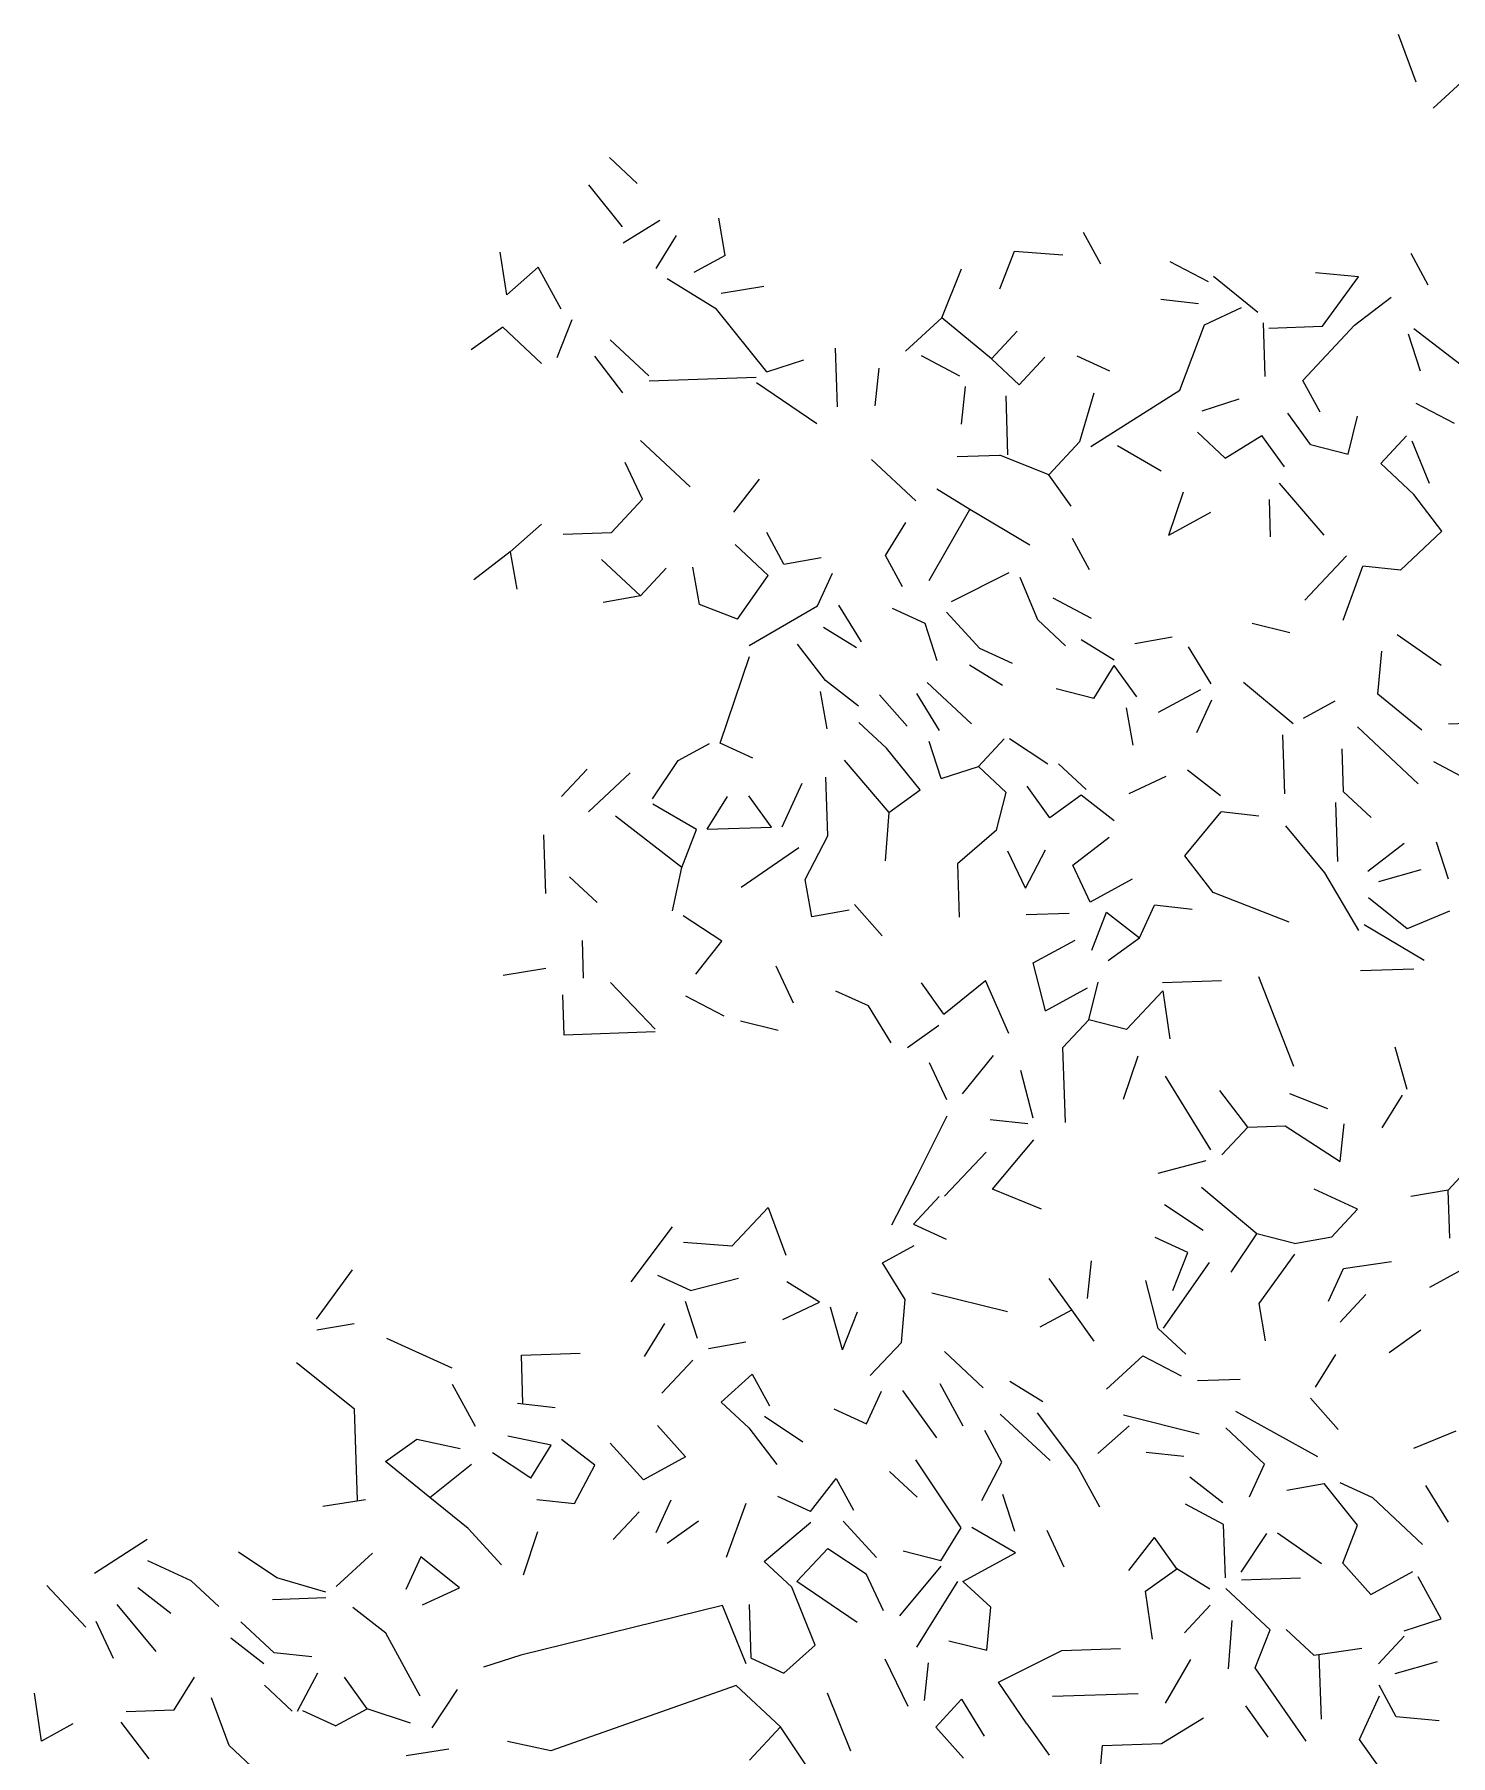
# Model space of a CAD drawing. Header units: inches. Extents: x -241 to -33, y 8 to 217.
# Drawn here: x -239.3 to -186.4, y 140.3 to 204.6 of the extents above; entities that cross this region are included whole.
import ezdxf

# ---------------------------------------------------------------- set-up
doc = ezdxf.new("R2010")
doc.units = ezdxf.units.IN
doc.header["$MEASUREMENT"] = 0
doc.layers.add('cben.net', color=7, linetype='Continuous')

# ---------------------------------------------------------------- blocks, each defined once
blk = doc.blocks.new('A$C18E60CC8')
at = {"layer": 'cben.net', "color": 3, "linetype": 'Continuous'}
for p, q in [((52.82, 194.727), (52.161, 196.507)), ((53.456, 193.749), (54.814, 194.995)), ((22.7, 191.909), (23.732, 190.944)), ((23.188, 189.324), (21.934, 190.884)), ((23.188, 189.324), (21.934, 190.884)), ((23.209, 188.723), (24.58, 189.571)), ((23.209, 188.723), (24.58, 189.571)), ((27.026, 188.254), (26.779, 189.646)), ((27.026, 188.254), (26.779, 189.646)), ((41.045, 187.927), (40.404, 189.106)), ((18.871, 186.777), (18.616, 188.37)), ((18.871, 186.777), (18.616, 188.37)), ((24.441, 187.766), (25.201, 188.992)), ((24.441, 187.766), (25.201, 188.992)), ((37.273, 186.998), (37.826, 188.417)), ((37.826, 188.417), (39.631, 188.278)), ((37.826, 188.417), (39.631, 188.278)), ((37.826, 188.417), (39.631, 188.278)), ((18.871, 186.777), (20.037, 187.817)), ((20.891, 186.246), (20.037, 187.817)), ((27.026, 188.254), (25.845, 187.614)), ((35.109, 185.925), (35.848, 187.751)), ((35.109, 185.925), (35.848, 187.751)), ((45.07, 187.262), (43.643, 188.015)), ((53.278, 187.137), (52.639, 188.318)), ((26.693, 186.24), (24.853, 187.379)), ((26.874, 186.846), (28.464, 187.101)), ((46.908, 186.123), (45.262, 187.469)), ((46.908, 186.123), (45.262, 187.469)), ((50.667, 187.451), (49.061, 187.597)), ((50.667, 187.451), (49.061, 187.597)), ((49.327, 185.605), (50.667, 187.451)), ((49.327, 185.605), (50.667, 187.451)), ((44.696, 186.449), (43.29, 186.601)), ((44.696, 186.449), (43.29, 186.601)), ((44.696, 186.449), (43.29, 186.601)), ((50.526, 185.645), (51.892, 186.693)), ((50.526, 185.645), (51.892, 186.693)), ((20.751, 184.44), (21.302, 185.858)), ((20.751, 184.44), (21.302, 185.858)), ((20.751, 184.44), (21.302, 185.858)), ((28.572, 183.904), (26.693, 186.24)), ((33.75, 184.677), (35.109, 185.925)), ((33.75, 184.677), (35.109, 185.925)), ((36.962, 184.387), (35.109, 185.925)), ((44.923, 185.656), (46.304, 186.302)), ((44.923, 185.656), (46.304, 186.302)), ((44.923, 185.656), (46.304, 186.302)), ((18.712, 185.572), (17.54, 184.731)), ((18.712, 185.572), (20.158, 184.219)), ((18.712, 185.572), (20.158, 184.219)), ((18.712, 185.572), (20.158, 184.219)), ((36.962, 184.387), (37.927, 185.42)), ((36.962, 184.387), (37.927, 185.42)), ((44.006, 183.223), (44.923, 185.656)), ((47.188, 183.732), (47.12, 185.729)), ((47.188, 183.732), (47.12, 185.729)), ((47.329, 185.537), (49.327, 185.605)), ((48.596, 183.58), (50.526, 185.645)), ((52.987, 183.928), (52.54, 185.312)), ((52.987, 183.928), (52.54, 185.312)), ((52.733, 185.521), (54.992, 183.796)), ((52.733, 185.521), (54.992, 183.796)), ((24.175, 183.755), (22.729, 185.105)), ((24.175, 183.755), (22.729, 185.105)), ((24.175, 183.755), (22.729, 185.105)), ((24.175, 183.755), (22.729, 185.105)), ((31.218, 182.591), (31.144, 184.79)), ((31.218, 182.591), (31.144, 184.79)), ((31.218, 182.591), (31.144, 184.79)), ((23.196, 183.12), (22.15, 184.488)), ((23.196, 183.12), (22.15, 184.488)), ((28.572, 183.904), (29.96, 184.349)), ((28.572, 183.904), (29.96, 184.349)), ((32.618, 182.639), (32.77, 184.045)), ((35.784, 183.746), (34.356, 184.499)), ((37.994, 183.42), (36.962, 184.387)), ((37.994, 183.42), (38.959, 184.453)), ((37.994, 183.42), (38.959, 184.453)), ((41.38, 183.935), (40.161, 184.495)), ((41.38, 183.935), (40.161, 184.495)), ((28.18, 183.691), (24.181, 183.556)), ((28.18, 183.691), (24.181, 183.556)), ((30.439, 181.965), (28.187, 183.49)), ((30.439, 181.965), (28.187, 183.49)), ((35.845, 181.946), (35.997, 183.353)), ((40.675, 181.11), (44.006, 183.223)), ((49.237, 182.399), (48.596, 183.58)), ((37.582, 180.806), (37.509, 183.003)), ((40.269, 181.296), (40.807, 183.115)), ((44.832, 182.45), (46.216, 182.899)), ((54.252, 181.97), (52.828, 182.721)), ((48.876, 181.187), (48.036, 182.358)), ((48.876, 181.187), (48.036, 182.358)), ((50.29, 180.833), (50.641, 182.247)), ((50.29, 180.833), (50.641, 182.247)), ((25.717, 179.604), (23.857, 181.342)), ((39.109, 180.057), (40.269, 181.296)), ((39.109, 180.057), (40.269, 181.296)), ((39.109, 180.057), (40.269, 181.296)), ((39.109, 180.057), (40.269, 181.296)), ((45.692, 180.677), (44.659, 181.646)), ((45.692, 180.677), (44.659, 181.646)), ((45.692, 180.677), (44.659, 181.646)), ((45.692, 180.677), (47.064, 181.525)), ((47.904, 180.353), (47.064, 181.525)), ((51.502, 180.474), (52.467, 181.509)), ((53.328, 179.736), (52.676, 181.315)), ((35.684, 180.742), (37.282, 180.795)), ((39.109, 180.057), (37.282, 180.795)), ((43.306, 180.198), (41.673, 181.143)), ((48.876, 181.187), (50.29, 180.833)), ((48.876, 181.187), (50.29, 180.833)), ((23.932, 179.145), (23.284, 180.522)), ((23.932, 179.145), (23.284, 180.522)), ((23.932, 179.145), (23.284, 180.522)), ((34.14, 179.088), (32.487, 180.634)), ((34.14, 179.088), (32.487, 180.634)), ((34.14, 179.088), (32.487, 180.634)), ((39.948, 178.885), (39.109, 180.057)), ((39.948, 178.885), (39.109, 180.057)), ((39.948, 178.885), (39.109, 180.057)), ((52.742, 179.317), (51.502, 180.474)), ((27.35, 178.66), (28.308, 179.892)), ((27.35, 178.66), (28.308, 179.892)), ((36.152, 178.757), (34.924, 179.517)), ((36.152, 178.757), (34.924, 179.517)), ((36.152, 178.757), (34.924, 179.517)), ((43.586, 177.806), (44.134, 179.425)), ((49.391, 177.803), (47.725, 179.747)), ((49.391, 177.803), (47.725, 179.747)), ((49.391, 177.803), (47.725, 179.747)), ((22.773, 177.903), (23.932, 179.145)), ((22.773, 177.903), (23.932, 179.145)), ((22.773, 177.903), (23.932, 179.145)), ((34.64, 176.104), (36.152, 178.757)), ((34.64, 176.104), (36.152, 178.757)), ((34.64, 176.104), (36.152, 178.757)), ((38.397, 177.431), (36.152, 178.757)), ((38.397, 177.431), (36.152, 178.757)), ((47.391, 177.735), (47.344, 179.134)), ((53.789, 177.951), (52.742, 179.317)), ((18.994, 177.177), (20.162, 178.217)), ((18.994, 177.177), (20.162, 178.217)), ((18.994, 177.177), (20.162, 178.217)), ((33.007, 177.048), (33.766, 178.275)), ((43.586, 177.806), (45.159, 178.66)), ((43.586, 177.806), (45.159, 178.66)), ((20.975, 177.843), (22.773, 177.903)), ((28.63, 176.299), (27.391, 177.46)), ((28.63, 176.299), (27.391, 177.46)), ((28.63, 176.299), (27.391, 177.46)), ((28.63, 176.299), (27.391, 177.46)), ((28.63, 176.299), (27.391, 177.46)), ((28.63, 176.299), (27.391, 177.46)), ((29.216, 176.721), (28.575, 177.9)), ((29.216, 176.721), (28.575, 177.9)), ((40.631, 176.506), (39.99, 177.684)), ((40.631, 176.506), (39.99, 177.684)), ((40.631, 176.506), (39.99, 177.684)), ((52.236, 176.497), (53.789, 177.951)), ((52.236, 176.497), (53.789, 177.951)), ((18.994, 177.177), (17.629, 176.129)), ((18.994, 177.177), (17.629, 176.129)), ((18.994, 177.177), (17.629, 176.129)), ((18.994, 177.177), (17.629, 176.129)), ((18.994, 177.177), (19.243, 175.783)), ((23.853, 175.538), (22.407, 176.891)), ((29.216, 176.721), (30.608, 176.968)), ((33.647, 175.869), (33.007, 177.048)), ((33.647, 175.869), (33.007, 177.048)), ((48.673, 175.377), (50.219, 177.03)), ((23.853, 175.538), (24.818, 176.572)), ((23.853, 175.538), (24.818, 176.572)), ((26.065, 175.214), (25.818, 176.607)), ((26.065, 175.214), (25.818, 176.607)), ((27.484, 174.661), (28.63, 176.299)), ((30.469, 175.162), (31.029, 176.382)), ((35.468, 175.331), (37.63, 176.404)), ((38.692, 174.639), (38.038, 176.219)), ((50.098, 174.624), (50.83, 176.651)), ((50.098, 174.624), (50.83, 176.651)), ((50.098, 174.624), (50.83, 176.651)), ((52.236, 176.497), (50.83, 176.651)), ((52.236, 176.497), (50.83, 176.651)), ((23.853, 175.538), (22.46, 175.291)), ((27.484, 174.661), (26.065, 175.214)), ((27.484, 174.661), (26.065, 175.214)), ((27.918, 173.676), (30.469, 175.162)), ((32.115, 173.817), (31.269, 175.19)), ((32.115, 173.817), (31.269, 175.19)), ((34.495, 174.498), (33.274, 175.058)), ((34.495, 174.498), (33.274, 175.058)), ((34.495, 174.498), (33.274, 175.058)), ((36.526, 173.566), (35.281, 174.924)), ((39.263, 175.459), (40.692, 174.706)), ((30.696, 174.37), (31.923, 173.61)), ((30.696, 174.37), (31.923, 173.61)), ((34.94, 173.112), (34.495, 174.498)), ((39.725, 173.674), (38.692, 174.639)), ((39.725, 173.674), (38.692, 174.639)), ((48.113, 174.157), (46.701, 174.509)), ((30.764, 172.372), (29.716, 173.736)), ((30.764, 172.372), (29.716, 173.736)), ((30.764, 172.372), (29.716, 173.736)), ((41.545, 173.135), (40.318, 173.893)), ((41.545, 173.135), (40.318, 173.893)), ((42.325, 173.762), (43.716, 174.009)), ((42.325, 173.762), (43.716, 174.009)), ((42.325, 173.762), (43.716, 174.009)), ((42.325, 173.762), (43.716, 174.009)), ((42.325, 173.762), (43.716, 174.009)), ((45.176, 172.256), (44.33, 173.628)), ((52.119, 174.093), (53.758, 172.947)), ((26.84, 170.037), (27.931, 173.276)), ((26.84, 170.037), (27.931, 173.276)), ((37.374, 172.192), (36.149, 172.952)), ((37.374, 172.192), (36.149, 172.952)), ((37.374, 172.192), (36.149, 172.952)), ((37.745, 173.007), (36.526, 173.566)), ((40.792, 171.707), (41.552, 172.936)), ((42.393, 171.762), (41.552, 172.936)), ((42.393, 171.762), (41.552, 172.936)), ((42.393, 171.762), (41.552, 172.936)), ((51.392, 171.866), (51.539, 173.472)), ((51.392, 171.866), (51.539, 173.472)), ((51.392, 171.866), (51.539, 173.472)), ((51.392, 171.866), (51.539, 173.472)), ((31.998, 171.411), (30.764, 172.372)), ((31.998, 171.411), (30.764, 172.372)), ((36.222, 170.755), (34.568, 172.299)), ((48.228, 170.759), (46.375, 172.297)), ((48.228, 170.759), (46.375, 172.297)), ((48.228, 170.759), (46.375, 172.297)), ((30.824, 170.572), (30.577, 171.964)), ((33.823, 170.673), (32.783, 171.839)), ((33.823, 170.673), (32.783, 171.839)), ((33.823, 170.673), (32.783, 171.839)), ((35.028, 170.513), (34.182, 171.885)), ((40.792, 171.707), (39.379, 172.061)), ((40.792, 171.707), (39.379, 172.061)), ((40.792, 171.707), (39.379, 172.061)), ((43.209, 171.191), (44.782, 172.044)), ((43.209, 171.191), (44.782, 172.044)), ((44.637, 170.438), (45.196, 171.656)), ((53.04, 170.522), (51.392, 171.866)), ((42.252, 169.957), (42.004, 171.348)), ((48.622, 170.971), (49.801, 171.612)), ((48.622, 170.971), (49.801, 171.612)), ((48.622, 170.971), (49.801, 171.612)), ((48.622, 170.971), (49.801, 171.612)), ((48.622, 170.971), (49.801, 171.612)), ((48.622, 170.971), (49.801, 171.612)), ((33.051, 169.847), (32.018, 170.812)), ((33.051, 169.847), (32.018, 170.812)), ((52.906, 168.516), (50.634, 170.64)), ((52.906, 168.516), (50.634, 170.64)), ((52.906, 168.516), (50.634, 170.64)), ((52.906, 168.516), (50.634, 170.64)), ((54.033, 170.755), (55.43, 170.803)), ((54.033, 170.755), (55.43, 170.803)), ((25.261, 169.382), (26.44, 170.023)), ((28.059, 169.477), (26.84, 170.037)), ((28.059, 169.477), (26.84, 170.037)), ((34.303, 168.289), (33.051, 169.847)), ((35.089, 168.713), (34.644, 170.099)), ((35.089, 168.713), (34.644, 170.099)), ((36.476, 169.162), (37.441, 170.195)), ((36.476, 169.162), (37.441, 170.195)), ((39.075, 169.25), (37.641, 170.202)), ((39.075, 169.25), (37.641, 170.202)), ((47.917, 168.146), (47.842, 170.347)), ((50.114, 168.221), (50.061, 169.821)), ((50.114, 168.221), (50.061, 169.821)), ((50.114, 168.221), (50.061, 169.821)), ((24.309, 167.95), (25.261, 169.382)), ((24.309, 167.95), (25.261, 169.382)), ((24.309, 167.95), (25.261, 169.382)), ((24.309, 167.95), (25.261, 169.382)), ((24.309, 167.95), (25.261, 169.382)), ((31.465, 169.393), (33.131, 167.448)), ((31.465, 169.393), (33.131, 167.448)), ((35.089, 168.713), (36.476, 169.162)), ((37.509, 168.197), (36.476, 169.162)), ((40.507, 168.298), (39.474, 169.263)), ((40.507, 168.298), (39.474, 169.263)), ((40.507, 168.298), (39.474, 169.263)), ((56.331, 167.829), (53.48, 169.334)), ((20.905, 168.036), (21.87, 169.069)), ((20.905, 168.036), (21.87, 169.069)), ((21.923, 167.468), (23.476, 168.922)), ((21.923, 167.468), (23.476, 168.922)), ((21.923, 167.468), (23.476, 168.922)), ((29.147, 166.912), (29.892, 168.538)), ((30.861, 166.571), (30.786, 168.77)), ((42.112, 168.149), (43.491, 168.798)), ((45.518, 168.065), (44.286, 169.025)), ((45.518, 168.065), (44.286, 169.025)), ((45.518, 168.065), (44.286, 169.025)), ((26.349, 166.816), (27.107, 168.045)), ((28.748, 166.899), (27.907, 168.073)), ((33.131, 167.448), (34.303, 168.289)), ((37.156, 166.783), (37.509, 168.197)), ((39.142, 167.249), (38.302, 168.422)), ((40.314, 168.089), (39.142, 167.249)), ((41.547, 167.131), (40.314, 168.089)), ((41.547, 167.131), (40.314, 168.089)), ((49.902, 165.612), (49.828, 167.813)), ((49.902, 165.612), (49.828, 167.813)), ((49.902, 165.612), (49.828, 167.813)), ((49.902, 165.612), (49.828, 167.813)), ((51.147, 167.256), (50.114, 168.221)), ((25.397, 165.385), (22.93, 167.303)), ((25.397, 165.385), (22.93, 167.303)), ((25.397, 165.385), (22.93, 167.303)), ((25.95, 166.804), (24.316, 167.75)), ((33.131, 167.448), (32.992, 165.643)), ((44.193, 165.82), (45.538, 167.465)), ((46.945, 167.313), (45.538, 167.465)), ((46.945, 167.313), (45.538, 167.465)), ((20.327, 164.414), (20.253, 166.611)), ((20.327, 164.414), (20.253, 166.611)), ((25.397, 165.385), (25.95, 166.804)), ((26.349, 166.816), (28.748, 166.899)), ((26.349, 166.816), (28.748, 166.899)), ((26.349, 166.816), (28.748, 166.899)), ((26.349, 166.816), (28.748, 166.899)), ((26.349, 166.816), (28.748, 166.899)), ((30.013, 164.94), (30.861, 166.571)), ((30.013, 164.94), (30.861, 166.571)), ((30.013, 164.94), (30.861, 166.571)), ((37.156, 166.783), (35.696, 165.533)), ((40.003, 165.478), (41.367, 166.525)), ((49.417, 165.196), (47.957, 166.948)), ((49.417, 165.196), (47.957, 166.948)), ((27.623, 164.659), (29.773, 166.133)), ((38.231, 164.619), (37.582, 165.996)), ((38.231, 164.619), (37.582, 165.996)), ((38.231, 164.619), (37.582, 165.996)), ((38.231, 164.619), (37.582, 165.996)), ((38.231, 164.619), (37.582, 165.996)), ((38.231, 164.619), (38.983, 166.044)), ((51.015, 165.251), (52.381, 166.296)), ((51.015, 165.251), (52.381, 166.296)), ((51.015, 165.251), (52.381, 166.296)), ((54.029, 164.951), (53.58, 166.337)), ((54.029, 164.951), (53.58, 166.337)), ((25.051, 163.773), (25.397, 165.385)), ((35.696, 165.533), (35.764, 163.533)), ((35.696, 165.533), (35.764, 163.533)), ((35.696, 165.533), (35.764, 163.533)), ((40.648, 164.099), (40.003, 165.478)), ((45.24, 164.454), (44.193, 165.82)), ((45.24, 164.454), (44.193, 165.82)), ((51.429, 164.863), (53.015, 165.319)), ((51.429, 164.863), (53.015, 165.319)), ((22.238, 164.079), (21.205, 165.044)), ((30.262, 163.55), (30.013, 164.94)), ((42.22, 164.952), (40.648, 164.099)), ((42.22, 164.952), (40.648, 164.099)), ((50.691, 163.037), (49.417, 165.196)), ((50.691, 163.037), (49.417, 165.196)), ((50.691, 163.037), (49.417, 165.196)), ((32.886, 162.838), (31.846, 164.002)), ((32.886, 162.838), (31.846, 164.002)), ((42.493, 162.761), (43.054, 163.982)), ((44.46, 163.826), (43.054, 163.982)), ((44.46, 163.826), (43.054, 163.982)), ((48.078, 163.35), (45.24, 164.454)), ((48.078, 163.35), (45.24, 164.454)), ((48.078, 163.35), (45.24, 164.454)), ((48.078, 163.35), (45.24, 164.454)), ((48.078, 163.35), (45.24, 164.454)), ((48.078, 163.35), (45.24, 164.454)), ((48.078, 163.35), (45.24, 164.454)), ((52.489, 163.098), (51.05, 164.251)), ((52.489, 163.098), (51.05, 164.251)), ((26.891, 162.634), (25.457, 163.586)), ((31.653, 163.795), (30.262, 163.55)), ((31.653, 163.795), (30.262, 163.55)), ((31.653, 163.795), (30.262, 163.55)), ((39.862, 163.672), (38.264, 163.618)), ((40.708, 162.301), (41.261, 163.718)), ((41.261, 163.718), (42.493, 162.761)), ((54.069, 163.753), (52.489, 163.098)), ((21.735, 161.259), (21.687, 162.658)), ((21.735, 161.259), (21.687, 162.658)), ((21.735, 161.259), (21.687, 162.658)), ((38.524, 161.825), (40.096, 162.68)), ((41.323, 161.92), (42.493, 162.761)), ((41.323, 161.92), (42.493, 162.761)), ((41.323, 161.92), (42.493, 162.761)), ((53.128, 161.92), (50.883, 163.246)), ((53.128, 161.92), (50.883, 163.246)), ((53.128, 161.92), (50.883, 163.246)), ((25.931, 161.4), (26.891, 162.634)), ((20.321, 161.613), (18.728, 161.358)), ((20.321, 161.613), (18.728, 161.358)), ((29.57, 160.323), (28.923, 161.702)), ((29.57, 160.323), (28.923, 161.702)), ((38.985, 160.04), (38.524, 161.825)), ((50.742, 161.537), (52.74, 161.605)), ((50.742, 161.537), (52.74, 161.605)), ((50.742, 161.537), (52.74, 161.605)), ((24.401, 159.348), (22.74, 161.093)), ((24.401, 159.348), (22.74, 161.093)), ((32.375, 160.219), (31.155, 160.776)), ((32.375, 160.219), (31.155, 160.776)), ((32.375, 160.219), (31.155, 160.776)), ((32.375, 160.219), (31.155, 160.776)), ((35.187, 159.911), (34.347, 161.085)), ((35.187, 159.911), (36.746, 161.166)), ((37.614, 159.194), (36.746, 161.166)), ((38.985, 160.04), (40.556, 160.895)), ((38.985, 160.04), (40.556, 160.895)), ((40.596, 159.695), (40.95, 161.107)), ((42.01, 159.342), (43.361, 160.789)), ((42.01, 159.342), (43.361, 160.789)), ((43.352, 161.089), (45.551, 161.164)), ((43.352, 161.089), (45.551, 161.164)), ((43.352, 161.089), (45.551, 161.164)), ((43.352, 161.089), (45.551, 161.164)), ((43.352, 161.089), (45.551, 161.164)), ((43.352, 161.089), (45.551, 161.164)), ((43.361, 160.789), (43.621, 158.996)), ((43.361, 160.789), (43.621, 158.996)), ((48.261, 157.954), (46.946, 161.309)), ((21.006, 159.133), (20.955, 160.633)), ((26.986, 159.836), (25.558, 160.587)), ((33.223, 158.846), (32.375, 160.219)), ((33.223, 158.846), (32.375, 160.219)), ((33.223, 158.846), (32.375, 160.219)), ((29.004, 159.304), (27.59, 159.655)), ((29.004, 159.304), (27.59, 159.655)), ((33.827, 158.666), (35.001, 159.507)), ((33.827, 158.666), (35.001, 159.507)), ((39.631, 158.663), (40.596, 159.695)), ((39.631, 158.663), (40.596, 159.695)), ((42.01, 159.342), (40.596, 159.695)), ((24.404, 159.247), (21.006, 159.133)), ((35.889, 156.934), (37.04, 158.373)), ((35.889, 156.934), (37.04, 158.373)), ((35.889, 156.934), (37.04, 158.373)), ((39.727, 155.865), (39.631, 158.663)), ((39.727, 155.865), (39.631, 158.663)), ((39.727, 155.865), (39.631, 158.663)), ((39.727, 155.865), (39.631, 158.663)), ((39.727, 155.865), (39.631, 158.663)), ((39.727, 155.865), (39.631, 158.663)), ((41.896, 156.736), (42.444, 158.357)), ((52.491, 157.094), (52.039, 158.681)), ((35.295, 156.714), (34.647, 158.093)), ((35.295, 156.714), (34.647, 158.093)), ((38.52, 156.024), (38.058, 157.809)), ((38.52, 156.024), (38.058, 157.809)), ((38.52, 156.024), (38.058, 157.809)), ((45.163, 154.847), (43.469, 157.59)), ((45.163, 154.847), (43.469, 157.59)), ((46.536, 155.693), (45.489, 157.059)), ((46.536, 155.693), (45.489, 157.059)), ((46.536, 155.693), (45.489, 157.059)), ((48.093, 156.945), (49.514, 156.394)), ((52.299, 156.888), (51.539, 155.662)), ((52.299, 156.888), (51.539, 155.662)), ((52.299, 156.888), (51.539, 155.662)), ((34.191, 153.876), (35.316, 156.114)), ((34.191, 153.876), (35.316, 156.114)), ((34.191, 153.876), (35.316, 156.114)), ((38.326, 155.817), (36.921, 155.969)), ((38.326, 155.817), (36.921, 155.969)), ((45.571, 154.66), (46.536, 155.693)), ((45.571, 154.66), (46.536, 155.693)), ((46.536, 155.693), (47.935, 155.74)), ((46.536, 155.693), (47.935, 155.74)), ((47.935, 155.74), (49.982, 154.409)), ((49.982, 154.409), (50.134, 155.815)), ((49.982, 154.409), (50.134, 155.815)), ((37.009, 153.371), (38.547, 155.224)), ((37.009, 153.371), (38.547, 155.224)), ((35.217, 153.111), (36.762, 154.763)), ((35.217, 153.111), (36.762, 154.763)), ((43.193, 153.979), (44.978, 154.44)), ((43.193, 153.979), (44.978, 154.44)), ((43.193, 153.979), (44.978, 154.44)), ((54.02, 153.344), (55.371, 154.792)), ((33.25, 152.042), (34.191, 153.876)), ((35.017, 153.104), (34.05, 152.069)), ((38.835, 152.631), (37.009, 153.371)), ((38.835, 152.631), (37.009, 153.371)), ((46.871, 151.703), (44.811, 153.435)), ((46.871, 151.703), (44.811, 153.435)), ((50.641, 152.629), (49.016, 153.375)), ((50.641, 152.629), (49.016, 153.375)), ((54.02, 153.344), (52.626, 153.098)), ((54.02, 153.344), (52.626, 153.098)), ((54.08, 151.545), (54.02, 153.344)), ((54.08, 151.545), (54.02, 153.344)), ((54.08, 151.545), (54.02, 153.344)), ((54.08, 151.545), (54.02, 153.344)), ((27.275, 151.241), (28.627, 152.686)), ((27.275, 151.241), (28.627, 152.686)), ((28.627, 152.686), (29.288, 150.908)), ((28.627, 152.686), (29.288, 150.908)), ((44.866, 151.835), (43.433, 152.787)), ((44.866, 151.835), (43.433, 152.787)), ((44.866, 151.835), (43.433, 152.787)), ((44.866, 151.835), (43.433, 152.787)), ((44.866, 151.835), (43.433, 152.787)), ((44.866, 151.835), (43.433, 152.787)), ((44.866, 151.835), (43.433, 152.787)), ((49.677, 151.597), (50.641, 152.629)), ((23.516, 149.912), (25.049, 151.967)), ((23.516, 149.912), (25.049, 151.967)), ((34.05, 152.069), (35.272, 151.511)), ((34.05, 152.069), (35.272, 151.511)), ((34.05, 152.069), (35.272, 151.511)), ((27.275, 151.241), (25.47, 151.379)), ((27.275, 151.241), (25.47, 151.379)), ((32.899, 150.63), (34.078, 151.271)), ((44.293, 151.014), (43.074, 151.575)), ((45.919, 150.269), (46.871, 151.703)), ((48.283, 151.349), (46.871, 151.703)), ((48.283, 151.349), (46.871, 151.703)), ((48.283, 151.349), (46.871, 151.703)), ((48.283, 151.349), (49.677, 151.597)), ((48.283, 151.349), (49.677, 151.597)), ((33.746, 149.257), (32.899, 150.63)), ((33.746, 149.257), (32.899, 150.63)), ((40.549, 149.288), (40.701, 150.694)), ((43.387, 148.184), (45.106, 150.641)), ((43.74, 149.595), (44.293, 151.014)), ((43.74, 149.595), (44.293, 151.014)), ((43.74, 149.595), (44.293, 151.014)), ((46.959, 149.105), (48.296, 150.95)), ((46.959, 149.105), (48.296, 150.95)), ((50.116, 150.412), (51.909, 150.672)), ((11.759, 148.515), (13.098, 150.361)), ((11.759, 148.515), (13.098, 150.361)), ((25.73, 149.588), (24.51, 150.146)), ((25.73, 149.588), (24.51, 150.146)), ((25.73, 149.588), (27.515, 150.048)), ((25.73, 149.588), (27.515, 150.048)), ((30.547, 149.149), (29.321, 149.908)), ((30.547, 149.149), (29.321, 149.908)), ((39.963, 148.868), (39.122, 150.04)), ((39.963, 148.868), (39.122, 150.04)), ((43.189, 148.176), (42.726, 149.962)), ((43.189, 148.176), (42.726, 149.962)), ((43.189, 148.176), (42.726, 149.962)), ((49.557, 149.193), (50.116, 150.412)), ((49.557, 149.193), (50.116, 150.412)), ((49.557, 149.193), (50.116, 150.412)), ((49.557, 149.193), (50.116, 150.412)), ((53.34, 149.72), (54.521, 150.361)), ((53.34, 149.72), (54.521, 150.361)), ((53.34, 149.72), (54.521, 150.361)), ((53.34, 149.72), (54.521, 150.361)), ((53.34, 149.72), (54.521, 150.361)), ((53.34, 149.72), (54.521, 150.361)), ((25.99, 147.795), (25.545, 149.182)), ((25.99, 147.795), (25.545, 149.182)), ((29.169, 148.504), (30.547, 149.149)), ((29.169, 148.504), (30.547, 149.149)), ((33.6, 147.653), (33.746, 149.257)), ((33.6, 147.653), (33.746, 149.257)), ((37.564, 148.788), (34.739, 149.493)), ((37.564, 148.788), (34.739, 149.493)), ((37.564, 148.788), (34.739, 149.493)), ((49.982, 148.405), (50.949, 149.44)), ((49.982, 148.405), (50.949, 149.44)), ((49.982, 148.405), (50.949, 149.44)), ((31.408, 147.378), (30.954, 148.964)), ((31.408, 147.378), (31.961, 148.797)), ((31.408, 147.378), (31.961, 148.797)), ((38.784, 148.228), (39.963, 148.868)), ((38.784, 148.228), (39.963, 148.868)), ((40.803, 147.695), (39.963, 148.868)), ((40.803, 147.695), (39.963, 148.868)), ((47.205, 147.711), (46.959, 149.105)), ((47.205, 147.711), (46.959, 149.105)), ((11.772, 148.116), (13.165, 148.363)), ((24.012, 147.127), (24.772, 148.356)), ((24.012, 147.127), (24.772, 148.356)), ((44.222, 147.211), (43.189, 148.176)), ((44.222, 147.211), (43.189, 148.176)), ((44.222, 147.211), (43.189, 148.176)), ((52.996, 148.107), (51.823, 147.266)), ((52.996, 148.107), (51.823, 147.266)), ((52.996, 148.107), (51.823, 147.266)), ((16.824, 146.686), (14.383, 147.803)), ((19.409, 147.173), (21.606, 147.248)), ((19.409, 147.173), (21.606, 147.248)), ((19.409, 147.173), (21.606, 147.248)), ((19.409, 147.173), (21.606, 147.248)), ((27.795, 147.656), (26.404, 147.409)), ((27.795, 147.656), (26.404, 147.409)), ((32.441, 146.411), (33.6, 147.653)), ((36.658, 145.953), (35.213, 147.307)), ((36.658, 145.953), (35.213, 147.307)), ((36.658, 145.953), (35.213, 147.307)), ((36.658, 145.953), (35.213, 147.307)), ((13.173, 145.161), (11.012, 146.891)), ((19.47, 145.373), (19.409, 147.173)), ((24.659, 145.75), (25.818, 146.99)), ((41.263, 145.909), (42.621, 147.156)), ((41.263, 145.909), (42.621, 147.156)), ((41.263, 145.909), (42.621, 147.156)), ((42.621, 147.156), (44.046, 146.404)), ((42.621, 147.156), (44.046, 146.404)), ((49.065, 145.974), (49.825, 147.198)), ((17.697, 144.514), (16.844, 146.085)), ((17.697, 144.514), (16.844, 146.085)), ((26.871, 145.422), (28.035, 146.462)), ((26.871, 145.422), (28.035, 146.462)), ((28.035, 146.462), (28.676, 145.285)), ((28.035, 146.462), (28.676, 145.285)), ((35.907, 144.529), (35.052, 146.1)), ((35.907, 144.529), (35.052, 146.1)), ((35.907, 144.529), (35.052, 146.1)), ((38.879, 145.43), (37.65, 146.188)), ((44.654, 146.224), (46.252, 146.277)), ((44.654, 146.224), (46.252, 146.277)), ((20.674, 145.214), (19.268, 145.366)), ((27.903, 144.457), (26.871, 145.422)), ((27.903, 144.457), (26.871, 145.422)), ((27.903, 144.457), (26.871, 145.422)), ((27.903, 144.457), (26.871, 145.422)), ((27.903, 144.457), (26.871, 145.422)), ((32.302, 144.606), (32.862, 145.825)), ((32.302, 144.606), (32.862, 145.825)), ((34.92, 144.093), (33.66, 145.853)), ((34.92, 144.093), (33.66, 145.853)), ((34.92, 144.093), (33.66, 145.853)), ((34.92, 144.093), (33.66, 145.853)), ((34.92, 144.093), (33.66, 145.853)), ((49.918, 144.401), (48.878, 145.567)), ((13.286, 141.764), (13.173, 145.161)), ((13.286, 141.764), (13.173, 145.161)), ((13.286, 141.764), (13.173, 145.161)), ((13.286, 141.764), (13.173, 145.161)), ((29.923, 143.925), (28.491, 144.879)), ((29.923, 143.925), (28.491, 144.879)), ((29.923, 143.925), (28.491, 144.879)), ((31.082, 145.166), (32.302, 144.606)), ((39.152, 143.236), (37.293, 144.974)), ((40.159, 143.071), (38.69, 145.021)), ((40.159, 143.071), (38.69, 145.021)), ((44.722, 144.225), (41.896, 144.93)), ((44.722, 144.225), (41.896, 144.93)), ((44.722, 144.225), (41.896, 144.93)), ((44.722, 144.225), (41.896, 144.93)), ((49.153, 143.375), (46.095, 145.073)), ((49.153, 143.375), (46.095, 145.073)), ((49.153, 143.375), (46.095, 145.073)), ((14.339, 143.199), (15.511, 144.04)), ((14.339, 143.199), (15.511, 144.04)), ((15.511, 144.04), (17.124, 143.694)), ((15.511, 144.04), (17.124, 143.694)), ((15.511, 144.04), (17.124, 143.694)), ((15.511, 144.04), (17.124, 143.694)), ((20.522, 143.809), (18.909, 144.153)), ((20.522, 143.809), (18.909, 144.153)), ((20.522, 143.809), (18.909, 144.153)), ((20.522, 143.809), (18.909, 144.153)), ((22.148, 143.064), (20.914, 144.022)), ((22.148, 143.064), (20.914, 144.022)), ((24.5, 144.542), (25.538, 143.377)), ((24.5, 144.542), (25.538, 143.377)), ((27.903, 144.457), (28.951, 143.091)), ((27.903, 144.457), (28.951, 143.091)), ((37.354, 143.176), (36.713, 144.357)), ((37.354, 143.176), (36.713, 144.357)), ((37.354, 143.176), (36.713, 144.357)), ((40.944, 143.496), (42.109, 144.538)), ((47.161, 143.108), (45.714, 144.459)), ((47.161, 143.108), (45.714, 144.459)), ((52.744, 143.696), (54.324, 144.349)), ((52.744, 143.696), (54.324, 144.349)), ((19.763, 142.582), (18.329, 143.533)), ((19.763, 142.582), (20.522, 143.809)), ((19.763, 142.582), (20.522, 143.809)), ((23.969, 142.524), (22.72, 143.882)), ((23.969, 142.524), (22.72, 143.882)), ((23.969, 142.524), (22.72, 143.882)), ((25.538, 143.377), (23.969, 142.524)), ((25.538, 143.377), (23.969, 142.524)), ((25.538, 143.377), (23.969, 142.524)), ((42.744, 143.557), (44.149, 143.405)), ((15.987, 141.855), (14.339, 143.199)), ((15.987, 141.855), (14.339, 143.199)), ((15.987, 141.855), (14.339, 143.199)), ((15.987, 141.855), (14.339, 143.199)), ((15.987, 141.855), (14.339, 143.199)), ((15.987, 141.855), (17.543, 143.108)), ((21.396, 141.636), (22.148, 143.064)), ((34.195, 141.868), (33.162, 142.835)), ((34.195, 141.868), (33.162, 142.835)), ((35.836, 140.724), (34.147, 143.267)), ((36.601, 141.751), (37.354, 143.176)), ((36.601, 141.751), (37.354, 143.176)), ((41.012, 141.498), (40.159, 143.071)), ((46.602, 141.887), (47.161, 143.108)), ((46.602, 141.887), (47.161, 143.108)), ((30.212, 141.334), (31.17, 142.568)), ((30.212, 141.334), (31.17, 142.568)), ((30.212, 141.334), (31.17, 142.568)), ((31.17, 142.568), (31.809, 141.387)), ((31.17, 142.568), (31.809, 141.387)), ((31.17, 142.568), (31.809, 141.387)), ((45.61, 141.654), (44.376, 142.612)), ((45.61, 141.654), (44.376, 142.612)), ((45.61, 141.654), (44.376, 142.612)), ((47.994, 142.136), (49.385, 142.383)), ((50.64, 140.823), (49.385, 142.383)), ((50.64, 140.823), (49.385, 142.383)), ((50.64, 140.823), (49.385, 142.383)), ((50.64, 140.823), (49.385, 142.383)), ((50.64, 140.823), (49.385, 142.383)), ((51.205, 141.843), (49.986, 142.403)), ((51.205, 141.843), (49.986, 142.403)), ((54.038, 140.938), (53.192, 142.311)), ((13.586, 141.773), (11.995, 141.519)), ((17.424, 140.702), (15.987, 141.855)), ((17.424, 140.702), (15.987, 141.855)), ((19.99, 141.788), (21.396, 141.636)), ((19.99, 141.788), (21.396, 141.636)), ((19.99, 141.788), (21.396, 141.636)), ((19.99, 141.788), (21.396, 141.636)), ((24.994, 141.758), (24.434, 140.539)), ((27.067, 139.627), (27.799, 141.652)), ((30.212, 141.334), (28.991, 141.892)), ((30.212, 141.334), (28.991, 141.892)), ((37.841, 140.59), (37.394, 141.976)), ((37.841, 140.59), (37.394, 141.976)), ((37.841, 140.59), (37.394, 141.976)), ((37.841, 140.59), (37.394, 141.976)), ((45.635, 140.854), (44.209, 141.606)), ((53.064, 140.105), (51.205, 141.843)), ((22.842, 140.286), (23.807, 141.319)), ((24.849, 140.153), (26.021, 140.991)), ((28.473, 139.473), (30.225, 140.934)), ((28.473, 139.473), (30.225, 140.934)), ((32.67, 139.616), (31.425, 140.975)), ((32.67, 139.616), (31.425, 140.975)), ((32.67, 139.616), (31.425, 140.975)), ((32.67, 139.616), (31.425, 140.975)), ((32.67, 139.616), (31.425, 140.975)), ((45.703, 138.856), (45.635, 140.854)), ((45.703, 138.856), (45.635, 140.854)), ((50.087, 139.406), (50.64, 140.823)), ((3.474, 139.03), (5.433, 140.297)), ((3.474, 139.03), (5.433, 140.297)), ((18.671, 139.343), (17.424, 140.702)), ((19.484, 138.97), (20.03, 140.59)), ((19.484, 138.97), (20.03, 140.59)), ((19.484, 138.97), (20.03, 140.59)), ((19.484, 138.97), (20.03, 140.59)), ((19.484, 138.97), (20.03, 140.59)), ((35.076, 139.497), (35.836, 140.724)), ((35.076, 139.497), (35.836, 140.724)), ((35.076, 139.497), (35.836, 140.724)), ((37.866, 139.79), (36.233, 140.739)), ((37.866, 139.79), (36.233, 140.739)), ((37.866, 139.79), (36.233, 140.739)), ((37.866, 139.79), (36.233, 140.739)), ((39.686, 139.254), (39.04, 140.63)), ((42.092, 139.135), (43.05, 140.367)), ((42.092, 139.135), (43.05, 140.367)), ((43.89, 139.195), (43.05, 140.367)), ((46.296, 139.076), (47.249, 140.51)), ((49.288, 139.378), (47.648, 140.522)), ((49.288, 139.378), (47.648, 140.522)), ((10.283, 138.86), (8.849, 139.814)), ((10.283, 138.86), (8.849, 139.814)), ((12.495, 138.534), (13.854, 139.781)), ((12.495, 138.534), (13.854, 139.781)), ((15.659, 139.642), (15.101, 138.422)), ((17.1, 138.49), (15.659, 139.642)), ((17.1, 138.49), (15.659, 139.642)), ((17.1, 138.49), (15.659, 139.642)), ((29.7, 138.717), (30.857, 139.955)), ((30.857, 139.955), (32.291, 139.003)), ((30.857, 139.955), (32.291, 139.003)), ((30.857, 139.955), (32.291, 139.003)), ((35.076, 139.497), (33.662, 139.85)), ((35.076, 139.497), (33.662, 139.85)), ((35.901, 138.724), (37.866, 139.79)), ((7.084, 138.752), (5.46, 139.497)), ((29.506, 138.508), (28.473, 139.473)), ((29.506, 138.508), (28.473, 139.473)), ((32.939, 137.624), (32.291, 139.003)), ((32.939, 137.624), (32.291, 139.003)), ((32.939, 137.624), (32.291, 139.003)), ((33.543, 137.444), (35.083, 139.297)), ((42.719, 138.354), (43.89, 139.195)), ((42.719, 138.354), (43.89, 139.195)), ((45.117, 138.437), (43.89, 139.195)), ((45.117, 138.437), (43.89, 139.195)), ((51.127, 138.237), (50.087, 139.406)), ((51.127, 138.237), (50.087, 139.406)), ((51.127, 138.237), (50.087, 139.406)), ((51.127, 138.237), (50.087, 139.406)), ((51.127, 138.237), (50.087, 139.406)), ((51.127, 138.237), (52.7, 139.092)), ((53.76, 137.327), (52.906, 138.898)), ((53.76, 137.327), (52.906, 138.898)), ((3.142, 137.018), (1.688, 138.569)), ((3.142, 137.018), (1.688, 138.569)), ((3.142, 137.018), (1.688, 138.569)), ((3.142, 137.018), (1.688, 138.569)), ((6.324, 137.525), (5.092, 138.484)), ((8.117, 137.785), (7.084, 138.752)), ((12.103, 138.322), (10.283, 138.86)), ((12.103, 138.322), (10.283, 138.86)), ((15.72, 137.844), (17.1, 138.49)), ((30.381, 136.337), (29.506, 138.508)), ((30.381, 136.337), (29.506, 138.508)), ((31.952, 137.192), (29.7, 138.717)), ((31.952, 137.192), (29.7, 138.717)), ((34.944, 137.492), (35.704, 138.717)), ((34.944, 137.492), (35.704, 138.717)), ((34.944, 137.492), (35.704, 138.717)), ((34.944, 137.492), (35.704, 138.717)), ((34.944, 137.492), (35.704, 138.717)), ((36.936, 137.759), (35.901, 138.724)), ((36.936, 137.759), (35.901, 138.724)), ((42.98, 136.564), (42.719, 138.354)), ((47.369, 136.912), (45.716, 138.457)), ((48.505, 138.849), (46.307, 138.776)), ((5.773, 136.106), (4.314, 137.858)), ((5.773, 136.106), (4.314, 137.858)), ((5.773, 136.106), (4.314, 137.858)), ((10.111, 138.054), (12.109, 138.122)), ((10.111, 138.054), (12.109, 138.122)), ((14.354, 136.796), (13.121, 137.756)), ((26.927, 137.822), (19.385, 135.967)), ((27.803, 135.65), (26.927, 137.822)), ((27.803, 135.65), (26.927, 137.822)), ((27.995, 135.855), (27.927, 137.856)), ((27.995, 135.855), (27.927, 137.856)), ((36.79, 136.152), (36.936, 137.759)), ((36.79, 136.152), (36.936, 137.759)), ((44.171, 136.804), (45.137, 137.836)), ((44.171, 136.804), (45.137, 137.836)), ((44.171, 136.804), (45.137, 137.836)), ((44.171, 136.804), (45.137, 137.836)), ((44.171, 136.804), (45.137, 137.836)), ((4.182, 135.851), (3.534, 137.232)), ((10.179, 136.055), (8.937, 137.214)), ((34.184, 136.265), (34.944, 137.492)), ((45.818, 135.458), (45.958, 137.263)), ((45.818, 135.458), (45.958, 137.263)), ((45.818, 135.458), (45.958, 137.263)), ((45.818, 135.458), (45.958, 137.263)), ((52.375, 136.88), (53.76, 137.327)), ((9.791, 135.643), (8.558, 136.6)), ((9.791, 135.643), (8.558, 136.6)), ((15.635, 134.438), (14.354, 136.796)), ((15.635, 134.438), (14.354, 136.796)), ((15.635, 134.438), (14.354, 136.796)), ((15.635, 134.438), (14.354, 136.796)), ((15.635, 134.438), (14.354, 136.796)), ((15.635, 134.438), (14.354, 136.796)), ((29.214, 135.297), (30.381, 136.337)), ((35.376, 136.505), (36.79, 136.152)), ((35.376, 136.505), (36.79, 136.152)), ((35.376, 136.505), (36.79, 136.152)), ((35.376, 136.505), (36.79, 136.152)), ((46.816, 135.491), (47.369, 136.912)), ((49.003, 135.967), (47.97, 136.932)), ((51.414, 135.646), (52.381, 136.679)), ((51.414, 135.646), (52.381, 136.679)), ((11.583, 135.903), (10.179, 136.055)), ((11.583, 135.903), (10.179, 136.055)), ((11.583, 135.903), (10.179, 136.055)), ((19.385, 135.967), (18.001, 135.518)), ((19.385, 135.967), (18.001, 135.518)), ((27.995, 135.855), (29.214, 135.297)), ((27.995, 135.855), (29.214, 135.297)), ((33.858, 134.053), (32.999, 135.824)), ((34.603, 135.679), (34.451, 134.273)), ((34.603, 135.679), (34.451, 134.273)), ((34.603, 135.679), (34.451, 134.273)), ((37.229, 134.967), (39.591, 136.148)), ((37.229, 134.967), (39.591, 136.148)), ((37.229, 134.967), (39.591, 136.148)), ((37.229, 134.967), (39.591, 136.148)), ((39.591, 136.148), (41.79, 136.223)), ((39.591, 136.148), (41.79, 136.223)), ((43.46, 134.178), (44.405, 135.811)), ((49.003, 135.967), (50.795, 136.227)), ((49.285, 133.574), (49.202, 135.972)), ((53.613, 135.72), (52.028, 135.267)), ((53.613, 135.72), (52.028, 135.267)), ((6.447, 133.927), (7.205, 135.154)), ((11.052, 133.883), (11.805, 135.309)), ((13.651, 133.971), (12.81, 135.143)), ((13.651, 133.971), (12.81, 135.143)), ((48.712, 132.753), (46.816, 135.491)), ((48.712, 132.753), (46.816, 135.491)), ((1.485, 132.761), (1.225, 134.551)), ((8.494, 132.596), (7.833, 134.374)), ((8.494, 132.596), (7.833, 134.374)), ((10.851, 133.878), (9.818, 134.843)), ((10.851, 133.878), (9.818, 134.843)), ((10.851, 133.878), (9.818, 134.843)), ((16.075, 133.253), (17.027, 134.685)), ((16.075, 133.253), (17.027, 134.685)), ((27.429, 134.835), (20.506, 132.402)), ((29.083, 133.29), (27.429, 134.835)), ((29.083, 133.29), (27.429, 134.835)), ((31.714, 132.38), (30.84, 134.551)), ((38.282, 133.401), (37.229, 134.967)), ((38.282, 133.401), (37.229, 134.967)), ((38.282, 133.401), (37.229, 134.967)), ((38.282, 133.401), (37.229, 134.967)), ((39.25, 134.434), (42.448, 134.542)), ((39.25, 134.434), (42.448, 134.542)), ((39.25, 134.434), (42.448, 134.542)), ((39.25, 134.434), (42.448, 134.542)), ((50.711, 132.821), (51.454, 134.447)), ((50.711, 132.821), (51.454, 134.447)), ((50.711, 132.821), (51.454, 134.447)), ((52.083, 133.669), (51.442, 134.846)), ((52.083, 133.669), (51.442, 134.846)), ((4.647, 133.867), (6.447, 133.927)), ((12.471, 133.33), (11.252, 133.89)), ((12.471, 133.33), (13.651, 133.971)), ((12.471, 133.33), (13.651, 133.971)), ((15.269, 133.425), (13.651, 133.971)), ((15.269, 133.425), (13.651, 133.971)), ((34.885, 133.286), (35.852, 134.321)), ((35.852, 134.321), (36.698, 132.949)), ((47.305, 132.905), (46.465, 134.079)), ((2.662, 133.4), (1.485, 132.761)), ((2.662, 133.4), (1.485, 132.761)), ((2.662, 133.4), (1.485, 132.761)), ((2.662, 133.4), (1.485, 132.761)), ((2.662, 133.4), (1.485, 132.761)), ((5.508, 132.096), (4.462, 133.462)), ((5.508, 132.096), (4.462, 133.462)), ((27.924, 132.052), (29.083, 133.29)), ((27.924, 132.052), (29.083, 133.29)), ((30.135, 131.726), (29.083, 133.29)), ((35.925, 132.122), (34.885, 133.286)), ((38.282, 133.401), (39.122, 132.23)), ((38.282, 133.401), (39.122, 132.23)), ((38.282, 133.401), (39.122, 132.23)), ((43.31, 132.673), (44.879, 133.625)), ((43.31, 132.673), (44.879, 133.625)), ((43.31, 132.673), (44.879, 133.625)), ((53.688, 133.522), (52.083, 133.669)), ((53.688, 133.522), (52.083, 133.669)), ((53.688, 133.522), (52.083, 133.669)), ((9.527, 131.629), (8.494, 132.596)), ((9.527, 131.629), (8.494, 132.596)), ((9.527, 131.629), (8.494, 132.596)), ((9.527, 131.629), (8.494, 132.596)), ((9.527, 131.629), (8.494, 132.596)), ((15.11, 132.22), (16.703, 132.473)), ((15.11, 132.22), (16.703, 132.473)), ((15.11, 132.22), (16.703, 132.473)), ((20.506, 132.402), (18.893, 132.746)), ((40.968, 130.891), (41.113, 132.598)), ((41.113, 132.598), (43.31, 132.673)), ((41.113, 132.598), (43.31, 132.673)), ((51.55, 131.649), (50.711, 132.821))]:
    blk.add_line(p, q, dxfattribs=at)

msp = doc.modelspace()

# ---------------------------------------------------------------- block references
at = {"layer": 'cben.net'}
msp.add_blockref('A$C18E60CC8', (-240.52, 8.124), dxfattribs=at)

doc.saveas('drawing.dxf')
